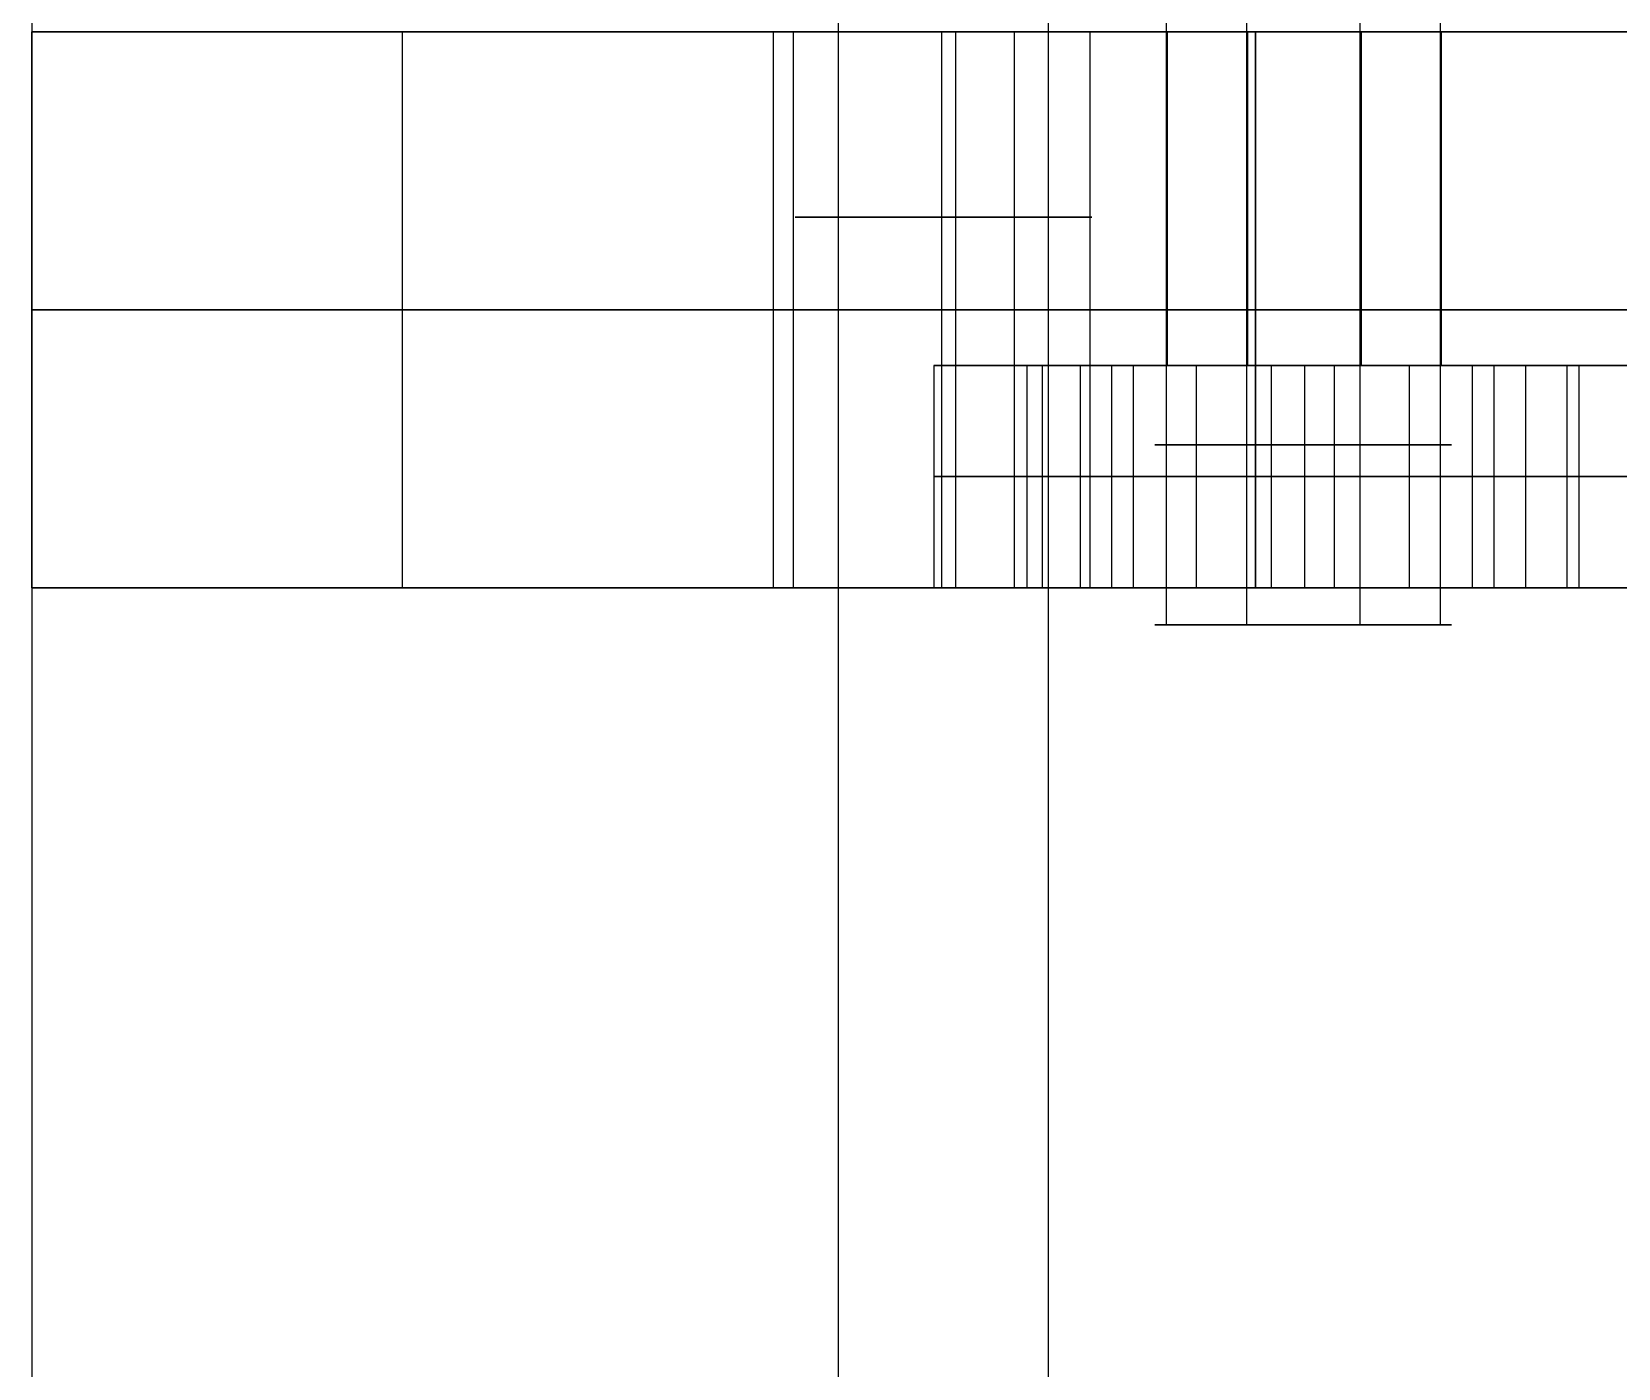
# Model space of a CAD drawing. Header units: millimetres. Extents: x 565 to 905, y -1671 to 168.
# Drawn here: x 582 to 624.78, y -84.08 to -48.03 of the extents above; entities that cross this region are included whole.
import ezdxf

# ---------------------------------------------------------------- set-up
doc = ezdxf.new("R2010")
doc.units = ezdxf.units.MM
doc.header["$MEASUREMENT"] = 0
doc.layers.add('V3', color=7, linetype='Continuous', true_color=0x000000)
doc.layers.add('V3 - steel', color=7, linetype='Continuous', true_color=0x191919)

msp = doc.modelspace()

# ---------------------------------------------------------------- linework, layer by layer
at = {"layer": 'V3'}
for p, q in [((582, -13.028, -7.5), (582, -117.113, -7.5)), ((582, -48.028, 222.659), (603.299, -48.028, 222.659)), ((609.786, -48.028, 222.659), (626.025, -48.028, 222.659)), ((606.321, -57.028, 175.841), (612.321, -57.028, 175.841)), ((613.492, -57.028, 271.33), (609.25, -57.028, 267.087)), ((609.25, -57.028, 281.23), (613.492, -57.028, 276.987)), ((616.321, -57.028, 185.841), (616.321, -57.028, 179.841)), ((616.321, -57.028, 171.841), (616.321, -57.028, 165.841)), ((623.392, -57.028, 281.23), (619.149, -57.028, 276.987)), ((619.149, -57.028, 271.33), (623.392, -57.028, 267.087)), ((620.321, -57.028, 175.841), (626.321, -57.028, 175.841)), ((582, -63.028, 222.659), (603.299, -63.028, 222.659)), ((609.786, -63.028, 222.659), (626.025, -63.028, 222.659))]:
    msp.add_line(p, q, dxfattribs=at)
for points in [[(582, -13.028, -15), (582, -65.07, -15), (582, -117.113, -15)], [(582, -13.028, 7.5), (582, -38.028, 7.5), (582, -63.028, 7.5)], [(582, -13.028, 22.5), (582, -38.028, 22.5), (582, -63.028, 22.5)], [(582, -28.028), (582, -38.028), (582, -48.028)], [(582, -28.028), (582, -38.028), (582, -48.028)], [(582, -28.028, 15), (582, -38.028, 15), (582, -48.028, 15)], [(582, -28.028, 15), (582, -38.028, 15), (582, -48.028, 15)], [(582, -28.028, 30), (582, -38.028, 30), (582, -48.028, 30)], [(582, -63.028, 30), (582, -55.528, 30), (582, -48.028, 30)], [(602, -48.028, 30), (592, -48.028, 30), (582, -48.028, 30)], [(582, -63.028, 225), (582, -55.528, 225), (582, -48.028, 225)], [(582, -63.028, 31), (582, -55.528, 31), (582, -48.028, 31)], [(582, -48.028), (582, -55.528), (582, -63.028)], [(582, -48.028), (582, -55.528), (582, -63.028)], [(582, -48.028, 15), (582, -55.528, 15), (582, -63.028, 15)], [(582, -48.028, 15), (582, -55.528, 15), (582, -63.028, 15)], [(582, -48.028, 30), (582, -55.528, 30), (582, -63.028, 30)], [(592, -63.028, 30), (592, -55.528, 30), (592, -48.028, 30)], [(602, -63.028), (602, -55.528), (602, -48.028)], [(615, -48.028), (608.5, -48.028), (602, -48.028)], [(602, -63.028, 30), (602, -55.528, 30), (602, -48.028, 30)], [(602, -48.028), (602, -48.028, 15), (602, -48.028, 30)], [(602, -63.028, 15), (602, -55.528, 15), (602, -48.028, 15)], [(602, -63.028), (602, -55.528), (602, -48.028)], [(602, -63.028, 15), (602, -55.528, 15), (602, -48.028, 15)], [(602, -48.028), (602, -48.028, 7.5), (602, -48.028, 15)], [(602, -48.028), (735, -48.028), (868, -48.028)], [(602, -48.028, 15), (735, -48.028, 15), (868, -48.028, 15)], [(602, -48.028, 7.5), (735, -48.028, 7.5), (868, -48.028, 7.5)], [(602, -63.028, 7.5), (602, -55.528, 7.5), (602, -48.028, 7.5)], [(602, -63.028, 15), (602, -55.528, 15), (602, -48.028, 15)], [(602, -63.028, 30), (602, -55.528, 30), (602, -48.028, 30)], [(602, -48.028, 15), (602, -48.028, 22.5), (602, -48.028, 30)], [(602, -48.028, 15), (735, -48.028, 15), (868, -48.028, 15)], [(602, -48.028, 30), (735, -48.028, 30), (868, -48.028, 30)], [(602, -48.028, 22.5), (735, -48.028, 22.5), (868, -48.028, 22.5)], [(602, -63.028, 22.5), (602, -55.528, 22.5), (602, -48.028, 22.5)], [(602.543, -63.028, 225), (602.543, -55.528, 225), (602.543, -48.028, 225)], [(606.543, -63.028, 229), (606.543, -55.528, 229), (606.543, -48.028, 229)], [(606.543, -63.028, 221), (606.543, -55.528, 221), (606.543, -48.028, 221)], [(606.92, -63.028, 308.693), (606.92, -55.528, 308.693), (606.92, -48.028, 308.693)], [(608.5, -63.028), (608.5, -55.528), (608.5, -48.028)], [(610.543, -63.028, 225), (610.543, -55.528, 225), (610.543, -48.028, 225)], [(612.625, -57.028, 275.689), (612.625, -52.528, 275.689), (612.625, -48.028, 275.689)], [(612.625, -57.028, 174.311), (612.625, -52.528, 174.311), (612.625, -48.028, 174.311)], [(614.79, -57.028, 179.537), (614.79, -52.528, 179.537), (614.79, -48.028, 179.537)], [(614.79, -57.028, 270.463), (614.79, -52.528, 270.463), (614.79, -48.028, 270.463)], [(615, -63.028, -15), (615, -55.528, -15), (615, -48.028, -15)], [(645, -48.028, -15), (630, -48.028, -15), (615, -48.028, -15)], [(615, -63.028), (615, -55.528), (615, -48.028)], [(615, -48.028, -15), (615, -48.028, -7.5), (615, -48.028)], [(615, -63.028, -7.5), (615, -55.528, -7.5), (615, -48.028, -7.5)], [(615, -48.028, -15), (615, -48.028, -7.5), (615, -48.028)], [(615, -48.028, -15), (615, -55.528, -15), (615, -63.028, -15)], [(645, -48.028, -15), (630, -48.028, -15), (615, -48.028, -15)], [(615, -48.028), (615, -55.528), (615, -63.028)], [(615, -48.028), (630, -48.028), (645, -48.028)], [(615, -48.028, -7.5), (615, -55.528, -7.5), (615, -63.028, -7.5)], [(617.851, -57.028, 172.146), (617.851, -52.528, 172.146), (617.851, -48.028, 172.146)], [(617.852, -57.028, 277.854), (617.852, -52.528, 277.854), (617.852, -48.028, 277.854)], [(620.016, -57.028, 272.628), (620.016, -52.528, 272.628), (620.016, -48.028, 272.628)], [(620.016, -57.028, 177.372), (620.016, -52.528, 177.372), (620.016, -48.028, 177.372)], [(602, -55.528, 30), (592, -55.528, 30), (582, -55.528, 30)], [(615, -55.528), (608.5, -55.528), (602, -55.528)], [(602, -55.528), (602, -55.528, 15), (602, -55.528, 30)], [(602, -55.528), (602, -55.528, 7.5), (602, -55.528, 15)], [(602, -55.528, 15), (602, -55.528, 22.5), (602, -55.528, 30)], [(645, -55.528, -15), (630, -55.528, -15), (615, -55.528, -15)], [(615, -55.528, -15), (615, -55.528, -7.5), (615, -55.528)], [(615, -55.528, -15), (615, -55.528, -7.5), (615, -55.528)], [(606.321, -57.028, 175.841), (606.321, -60.028, 175.841), (606.321, -63.028, 175.841)], [(609.25, -57.028, 267.087), (609.25, -60.028, 267.087), (609.25, -63.028, 267.087)], [(609.25, -57.028, 281.23), (609.25, -60.028, 281.23), (609.25, -63.028, 281.23)], [(616.321, -57.028, 165.841), (616.321, -60.028, 165.841), (616.321, -63.028, 165.841)], [(616.321, -57.028, 185.841), (616.321, -60.028, 185.841), (616.321, -63.028, 185.841)], [(623.392, -57.028, 267.087), (623.392, -60.028, 267.087), (623.392, -63.028, 267.087)], [(623.392, -57.028, 281.23), (623.392, -60.028, 281.23), (623.392, -63.028, 281.23)], [(602, -63.028, 30), (592, -63.028, 30), (582, -63.028, 30)], [(582, -63.028), (582, -90.07), (582, -117.113)], [(582, -63.028), (582, -63.028, 7.5), (582, -63.028, 15)], [(582, -63.028), (592, -63.028), (602, -63.028)], [(582, -63.028, 15), (592, -63.028, 15), (602, -63.028, 15)], [(582, -63.028, 7.5), (592, -63.028, 7.5), (602, -63.028, 7.5)], [(582, -63.028, 15), (582, -63.028, 22.5), (582, -63.028, 30)], [(582, -63.028, 15), (592, -63.028, 15), (602, -63.028, 15)], [(582, -63.028, 30), (592, -63.028, 30), (602, -63.028, 30)], [(582, -63.028, 22.5), (592, -63.028, 22.5), (602, -63.028, 22.5)], [(592, -63.028), (592, -63.028, 7.5), (592, -63.028, 15)], [(592, -63.028, 15), (592, -63.028, 22.5), (592, -63.028, 30)], [(615, -63.028), (608.5, -63.028), (602, -63.028)], [(602, -63.028), (602, -63.028, 15), (602, -63.028, 30)], [(602, -63.028), (602, -63.028, 7.5), (602, -63.028, 15)], [(602, -63.028, 15), (602, -63.028, 22.5), (602, -63.028, 30)], [(645, -63.028, -15), (630, -63.028, -15), (615, -63.028, -15)], [(615, -63.028, -15), (615, -63.028, -7.5), (615, -63.028)], [(615, -63.028, -15), (615, -63.028, -7.5), (615, -63.028)], [(615, -63.028, -15), (630, -63.028, -15), (645, -63.028, -15)], [(615, -63.028), (625.833, -63.028), (636.667, -63.028)]]:
    msp.add_open_spline(points, degree=2, dxfattribs=at)
for points in [[(582, -48.028, 30), (582, -48.028, 30.5), (582, -48.028, 31), (582, -48.028, 128), (582, -48.028, 225)], [(582, -55.528, 30), (582, -55.528, 30.5), (582, -55.528, 31), (582, -55.528, 128), (582, -55.528, 225)], [(582, -63.028, 30), (582, -63.028, 30.5), (582, -63.028, 31), (582, -63.028, 128), (582, -63.028, 225)]]:
    msp.add_open_spline(points, degree=2, knots=[436, 436, 436, 437, 437, 631, 631, 631], dxfattribs=at)
for points in [[(582, -48.028, 225), (582, -48.028, 324.977), (673.562, -48.028, 365.123)], [(582, -55.528, 225), (582, -55.528, 324.977), (673.562, -55.528, 365.123)], [(582, -63.028, 225), (582, -63.028, 324.977), (673.562, -63.028, 365.123)]]:
    msp.add_rational_spline(points, [1, 0.837124392241, 1], degree=2, dxfattribs=at)
for points, knots in [([(610.543, -48.028, 225), (610.543, -48.028, 229), (606.543, -48.028, 229), (602.543, -48.028, 229), (602.543, -48.028, 225), (602.543, -48.028, 221), (606.543, -48.028, 221), (610.543, -48.028, 221), (610.543, -48.028, 225)], [1615.283149, 1615.283149, 1615.283149, 1621.566335, 1621.566335, 1627.84952, 1627.84952, 1634.132705, 1634.132705, 1640.415891, 1640.415891, 1640.415891]), ([(617.852, -48.028, 277.854), (614.156, -48.028, 279.385), (612.625, -48.028, 275.689), (611.095, -48.028, 271.994), (614.79, -48.028, 270.463), (618.486, -48.028, 268.932), (620.016, -48.028, 272.628), (621.547, -48.028, 276.323), (617.852, -48.028, 277.854)], [3603.020193, 3603.020193, 3603.020193, 3609.303379, 3609.303379, 3615.586564, 3615.586564, 3621.869749, 3621.869749, 3628.152935, 3628.152935, 3628.152935]), ([(614.79, -48.028, 179.537), (611.095, -48.028, 178.006), (612.625, -48.028, 174.311), (614.156, -48.028, 170.615), (617.851, -48.028, 172.146), (621.547, -48.028, 173.677), (620.016, -48.028, 177.372), (618.486, -48.028, 181.068), (614.79, -48.028, 179.537)], [3628.152935, 3628.152935, 3628.152935, 3634.43612, 3634.43612, 3640.719305, 3640.719305, 3647.002491, 3647.002491, 3653.285676, 3653.285676, 3653.285676]), ([(610.543, -55.528, 225), (610.543, -55.528, 229), (606.543, -55.528, 229), (602.543, -55.528, 229), (602.543, -55.528, 225), (602.543, -55.528, 221), (606.543, -55.528, 221), (610.543, -55.528, 221), (610.543, -55.528, 225)], [1615.283149, 1615.283149, 1615.283149, 1621.566335, 1621.566335, 1627.84952, 1627.84952, 1634.132705, 1634.132705, 1640.415891, 1640.415891, 1640.415891]), ([(617.852, -55.528, 277.854), (614.156, -55.528, 279.385), (612.625, -55.528, 275.689), (611.095, -55.528, 271.994), (614.79, -55.528, 270.463), (618.486, -55.528, 268.932), (620.016, -55.528, 272.628), (621.547, -55.528, 276.323), (617.852, -55.528, 277.854)], [3603.020193, 3603.020193, 3603.020193, 3609.303379, 3609.303379, 3615.586564, 3615.586564, 3621.869749, 3621.869749, 3628.152935, 3628.152935, 3628.152935]), ([(614.79, -55.528, 179.537), (611.095, -55.528, 178.006), (612.625, -55.528, 174.311), (614.156, -55.528, 170.615), (617.851, -55.528, 172.146), (621.547, -55.528, 173.677), (620.016, -55.528, 177.372), (618.486, -55.528, 181.068), (614.79, -55.528, 179.537)], [3628.152935, 3628.152935, 3628.152935, 3634.43612, 3634.43612, 3640.719305, 3640.719305, 3647.002491, 3647.002491, 3653.285676, 3653.285676, 3653.285676]), ([(609.25, -57.028, 267.087), (616.321, -57.028, 260.016), (623.392, -57.028, 267.087), (630.463, -57.028, 274.159), (623.392, -57.028, 281.23), (616.321, -57.028, 288.301), (609.25, -57.028, 281.23), (602.179, -57.028, 274.159), (609.25, -57.028, 267.087)], [-62.831853, -62.831853, -62.831853, -47.12389, -47.12389, -31.415927, -31.415927, -15.707963, -15.707963, 0, 0, 0]), ([(616.321, -57.028, 165.841), (626.321, -57.028, 165.841), (626.321, -57.028, 175.841), (626.321, -57.028, 185.841), (616.321, -57.028, 185.841), (606.321, -57.028, 185.841), (606.321, -57.028, 175.841), (606.321, -57.028, 165.841), (616.321, -57.028, 165.841)], [-62.831853, -62.831853, -62.831853, -47.12389, -47.12389, -31.415927, -31.415927, -15.707963, -15.707963, 0, 0, 0]), ([(617.852, -57.028, 277.854), (621.547, -57.028, 276.323), (620.016, -57.028, 272.628), (618.486, -57.028, 268.932), (614.79, -57.028, 270.463), (611.095, -57.028, 271.994), (612.625, -57.028, 275.689), (614.156, -57.028, 279.385), (617.852, -57.028, 277.854)], [-3628.152935, -3628.152935, -3628.152935, -3621.869749, -3621.869749, -3615.586564, -3615.586564, -3609.303379, -3609.303379, -3603.020193, -3603.020193, -3603.020193]), ([(614.79, -57.028, 179.537), (618.486, -57.028, 181.068), (620.016, -57.028, 177.372), (621.547, -57.028, 173.677), (617.851, -57.028, 172.146), (614.156, -57.028, 170.615), (612.625, -57.028, 174.311), (611.095, -57.028, 178.006), (614.79, -57.028, 179.537)], [-3653.285676, -3653.285676, -3653.285676, -3647.002491, -3647.002491, -3640.719305, -3640.719305, -3634.43612, -3634.43612, -3628.152935, -3628.152935, -3628.152935]), ([(609.25, -60.028, 267.087), (616.321, -60.028, 260.016), (623.392, -60.028, 267.087), (630.463, -60.028, 274.159), (623.392, -60.028, 281.23), (616.321, -60.028, 288.301), (609.25, -60.028, 281.23), (602.179, -60.028, 274.159), (609.25, -60.028, 267.087)], [-62.831853, -62.831853, -62.831853, -47.12389, -47.12389, -31.415927, -31.415927, -15.707963, -15.707963, 0, 0, 0]), ([(616.321, -60.028, 165.841), (626.321, -60.028, 165.841), (626.321, -60.028, 175.841), (626.321, -60.028, 185.841), (616.321, -60.028, 185.841), (606.321, -60.028, 185.841), (606.321, -60.028, 175.841), (606.321, -60.028, 165.841), (616.321, -60.028, 165.841)], [-62.831853, -62.831853, -62.831853, -47.12389, -47.12389, -31.415927, -31.415927, -15.707963, -15.707963, 0, 0, 0]), ([(610.543, -63.028, 225), (610.543, -63.028, 229), (606.543, -63.028, 229), (602.543, -63.028, 229), (602.543, -63.028, 225), (602.543, -63.028, 221), (606.543, -63.028, 221), (610.543, -63.028, 221), (610.543, -63.028, 225)], [1615.283149, 1615.283149, 1615.283149, 1621.566335, 1621.566335, 1627.84952, 1627.84952, 1634.132705, 1634.132705, 1640.415891, 1640.415891, 1640.415891]), ([(609.25, -63.028, 267.087), (616.321, -63.028, 260.016), (623.392, -63.028, 267.087), (630.463, -63.028, 274.159), (623.392, -63.028, 281.23), (616.321, -63.028, 288.301), (609.25, -63.028, 281.23), (602.179, -63.028, 274.159), (609.25, -63.028, 267.087)], [-62.831853, -62.831853, -62.831853, -47.12389, -47.12389, -31.415927, -31.415927, -15.707963, -15.707963, 0, 0, 0]), ([(616.321, -63.028, 165.841), (626.321, -63.028, 165.841), (626.321, -63.028, 175.841), (626.321, -63.028, 185.841), (616.321, -63.028, 185.841), (606.321, -63.028, 185.841), (606.321, -63.028, 175.841), (606.321, -63.028, 165.841), (616.321, -63.028, 165.841)], [-62.831853, -62.831853, -62.831853, -47.12389, -47.12389, -31.415927, -31.415927, -15.707963, -15.707963, 0, 0, 0])]:
    msp.add_rational_spline(points, [1, 0.707106781187, 1, 0.707106781187, 1, 0.707106781187, 1, 0.707106781187, 1], degree=2, knots=knots, dxfattribs=at)
at = {"layer": 'V3 - steel'}
for p, q in [((610.276, -63.028, 173.338), (610.276, -57.028, 173.338)), ((610.276, -57.028, 173.338), (612.586, -57.028, 174.294)), ((610.276, -63.028, 276.662), (610.276, -57.028, 276.662)), ((610.276, -57.028, 276.662), (612.586, -57.028, 275.706)), ((611.125, -63.028, 179.782), (611.125, -57.028, 179.782)), ((611.125, -63.028, 270.218), (611.125, -57.028, 270.218)), ((614.751, -57.028, 179.521), (613.409, -57.028, 182.759)), ((613.409, -57.028, 267.241), (614.751, -57.028, 270.479)), ((615.433, -63.028, 169.381), (615.433, -57.028, 169.381)), ((615.433, -63.028, 280.619), (615.433, -57.028, 280.619)), ((617.13, -63.028, 182.27), (617.13, -57.028, 182.27)), ((617.13, -63.028, 267.73), (617.13, -57.028, 267.73)), ((619.154, -57.028, 168.891), (617.812, -57.028, 172.13)), ((617.812, -57.028, 277.87), (619.154, -57.028, 281.109)), ((619.977, -57.028, 177.356), (622.287, -57.028, 178.313)), ((619.977, -57.028, 272.644), (622.287, -57.028, 271.687)), ((621.438, -63.028, 171.868), (621.438, -57.028, 171.868)), ((621.438, -63.028, 278.132), (621.438, -57.028, 278.132)), ((622.287, -63.028, 178.313), (622.287, -57.028, 178.313)), ((622.287, -63.028, 271.687), (622.287, -57.028, 271.687)), ((611.712, -60.028, 169.871), (608.84, -60.028, 176.805)), ((608.84, -60.028, 176.805), (613.409, -60.028, 182.759)), ((613.409, -60.028, 267.241), (608.84, -60.028, 273.195)), ((608.84, -60.028, 273.195), (611.712, -60.028, 280.129)), ((619.154, -60.028, 168.891), (611.712, -60.028, 169.871)), ((611.712, -60.028, 280.129), (619.154, -60.028, 281.109)), ((613.409, -60.028, 182.759), (620.851, -60.028, 181.78)), ((620.851, -60.028, 268.22), (613.409, -60.028, 267.241)), ((623.723, -60.028, 174.845), (619.154, -60.028, 168.891)), ((619.154, -60.028, 281.109), (623.723, -60.028, 275.154)), ((620.851, -60.028, 181.78), (623.723, -60.028, 174.845)), ((623.723, -60.028, 275.154), (620.851, -60.028, 268.22)), ((610.276, -63.028, 173.338), (612.586, -63.028, 174.294)), ((610.276, -63.028, 276.662), (612.586, -63.028, 275.706)), ((614.751, -63.028, 179.521), (613.409, -63.028, 182.759)), ((613.409, -63.028, 267.241), (614.751, -63.028, 270.479)), ((619.154, -63.028, 168.891), (617.812, -63.028, 172.13)), ((617.812, -63.028, 277.87), (619.154, -63.028, 281.109)), ((619.977, -63.028, 177.356), (622.287, -63.028, 178.313)), ((619.977, -63.028, 272.644), (622.287, -63.028, 271.687)), ((612.586, -64.028, 174.294), (619.977, -64.028, 177.356)), ((612.586, -64.028, 275.706), (619.977, -64.028, 272.644)), ((614.751, -64.028, 179.521), (617.812, -64.028, 172.13)), ((617.812, -64.028, 277.87), (614.751, -64.028, 270.479))]:
    msp.add_line(p, q, dxfattribs=at)
for points in [[(603.757, -93.028, 222.129), (603.757, -53.028, 222.129), (603.757, -13.028, 222.129)], [(603.757, -93.028, 227.786), (603.757, -53.028, 227.786), (603.757, -13.028, 227.786)], [(609.414, -93.028, 227.786), (609.414, -53.028, 227.786), (609.414, -13.028, 227.786)], [(609.414, -93.028, 222.129), (609.414, -53.028, 222.129), (609.414, -13.028, 222.129)], [(612.586, -19.028, 174.294), (612.586, -41.528, 174.294), (612.586, -64.028, 174.294)], [(612.586, -19.028, 275.706), (612.586, -41.528, 275.706), (612.586, -64.028, 275.706)], [(614.751, -19.028, 179.521), (614.751, -41.528, 179.521), (614.751, -64.028, 179.521)], [(614.751, -19.028, 270.479), (614.751, -41.528, 270.479), (614.751, -64.028, 270.479)], [(617.812, -19.028, 172.13), (617.812, -41.528, 172.13), (617.812, -64.028, 172.13)], [(617.812, -19.028, 277.87), (617.812, -41.528, 277.87), (617.812, -64.028, 277.87)], [(619.977, -19.028, 177.356), (619.977, -41.528, 177.356), (619.977, -64.028, 177.356)], [(619.977, -19.028, 272.644), (619.977, -41.528, 272.644), (619.977, -64.028, 272.644)], [(608.84, -63.028, 176.805), (608.84, -60.028, 176.805), (608.84, -57.028, 176.805)], [(611.712, -57.028, 169.871), (610.276, -57.028, 173.338), (608.84, -57.028, 176.805)], [(608.84, -57.028, 176.805), (611.125, -57.028, 179.782), (613.409, -57.028, 182.759)], [(608.84, -63.028, 273.195), (608.84, -60.028, 273.195), (608.84, -57.028, 273.195)], [(613.409, -57.028, 267.241), (611.125, -57.028, 270.218), (608.84, -57.028, 273.195)], [(608.84, -57.028, 273.195), (610.276, -57.028, 276.662), (611.712, -57.028, 280.129)], [(611.712, -63.028, 169.871), (611.712, -60.028, 169.871), (611.712, -57.028, 169.871)], [(619.154, -57.028, 168.891), (615.433, -57.028, 169.381), (611.712, -57.028, 169.871)], [(611.712, -63.028, 280.129), (611.712, -60.028, 280.129), (611.712, -57.028, 280.129)], [(611.712, -57.028, 280.129), (615.433, -57.028, 280.619), (619.154, -57.028, 281.109)], [(612.586, -57.028, 174.294), (612.586, -60.028, 174.294), (612.586, -63.028, 174.294)], [(612.586, -57.028, 275.706), (612.586, -60.028, 275.706), (612.586, -63.028, 275.706)], [(613.409, -63.028, 182.759), (613.409, -60.028, 182.759), (613.409, -57.028, 182.759)], [(613.409, -57.028, 182.759), (617.13, -57.028, 182.27), (620.851, -57.028, 181.78)], [(613.409, -63.028, 267.241), (613.409, -60.028, 267.241), (613.409, -57.028, 267.241)], [(620.851, -57.028, 268.22), (617.13, -57.028, 267.73), (613.409, -57.028, 267.241)], [(614.751, -57.028, 179.521), (614.751, -60.028, 179.521), (614.751, -63.028, 179.521)], [(614.751, -57.028, 270.479), (614.751, -60.028, 270.479), (614.751, -63.028, 270.479)], [(617.812, -57.028, 172.13), (617.812, -60.028, 172.13), (617.812, -63.028, 172.13)], [(617.812, -57.028, 277.87), (617.812, -60.028, 277.87), (617.812, -63.028, 277.87)], [(619.154, -63.028, 168.891), (619.154, -60.028, 168.891), (619.154, -57.028, 168.891)], [(623.723, -57.028, 174.845), (621.438, -57.028, 171.868), (619.154, -57.028, 168.891)], [(619.154, -63.028, 281.109), (619.154, -60.028, 281.109), (619.154, -57.028, 281.109)], [(619.154, -57.028, 281.109), (621.438, -57.028, 278.132), (623.723, -57.028, 275.154)], [(619.977, -57.028, 177.356), (619.977, -60.028, 177.356), (619.977, -63.028, 177.356)], [(619.977, -57.028, 272.644), (619.977, -60.028, 272.644), (619.977, -63.028, 272.644)], [(620.851, -57.028, 181.78), (622.287, -57.028, 178.313), (623.723, -57.028, 174.845)], [(620.851, -63.028, 181.78), (620.851, -60.028, 181.78), (620.851, -57.028, 181.78)], [(620.851, -63.028, 268.22), (620.851, -60.028, 268.22), (620.851, -57.028, 268.22)], [(623.723, -57.028, 275.154), (622.287, -57.028, 271.687), (620.851, -57.028, 268.22)], [(623.723, -63.028, 174.845), (623.723, -60.028, 174.845), (623.723, -57.028, 174.845)], [(623.723, -63.028, 275.154), (623.723, -60.028, 275.154), (623.723, -57.028, 275.154)], [(611.712, -63.028, 169.871), (610.276, -63.028, 173.338), (608.84, -63.028, 176.805)], [(608.84, -63.028, 176.805), (611.125, -63.028, 179.782), (613.409, -63.028, 182.759)], [(613.409, -63.028, 267.241), (611.125, -63.028, 270.218), (608.84, -63.028, 273.195)], [(608.84, -63.028, 273.195), (610.276, -63.028, 276.662), (611.712, -63.028, 280.129)], [(619.154, -63.028, 168.891), (615.433, -63.028, 169.381), (611.712, -63.028, 169.871)], [(611.712, -63.028, 280.129), (615.433, -63.028, 280.619), (619.154, -63.028, 281.109)], [(613.409, -63.028, 182.759), (617.13, -63.028, 182.27), (620.851, -63.028, 181.78)], [(620.851, -63.028, 268.22), (617.13, -63.028, 267.73), (613.409, -63.028, 267.241)], [(623.723, -63.028, 174.845), (621.438, -63.028, 171.868), (619.154, -63.028, 168.891)], [(619.154, -63.028, 281.109), (621.438, -63.028, 278.132), (623.723, -63.028, 275.154)], [(620.851, -63.028, 181.78), (622.287, -63.028, 178.313), (623.723, -63.028, 174.845)], [(623.723, -63.028, 275.154), (622.287, -63.028, 271.687), (620.851, -63.028, 268.22)]]:
    msp.add_open_spline(points, degree=2, dxfattribs=at)
for points in [[(609.414, -53.028, 227.786), (612.242, -53.028, 224.957), (609.414, -53.028, 222.129), (606.585, -53.028, 219.301), (603.757, -53.028, 222.129), (600.928, -53.028, 224.957), (603.757, -53.028, 227.786), (606.585, -53.028, 230.614), (609.414, -53.028, 227.786)], [(617.812, -57.028, 172.13), (621.508, -57.028, 173.66), (619.977, -57.028, 177.356), (618.446, -57.028, 181.051), (614.751, -57.028, 179.521), (611.055, -57.028, 177.99), (612.586, -57.028, 174.294), (614.117, -57.028, 170.599), (617.812, -57.028, 172.13)], [(614.751, -57.028, 270.479), (618.446, -57.028, 268.949), (619.977, -57.028, 272.644), (621.508, -57.028, 276.34), (617.812, -57.028, 277.87), (614.117, -57.028, 279.401), (612.586, -57.028, 275.706), (611.055, -57.028, 272.01), (614.751, -57.028, 270.479)], [(617.812, -59.171, 172.13), (621.508, -59.171, 173.66), (619.977, -59.171, 177.356), (618.446, -59.171, 181.051), (614.751, -59.171, 179.521), (611.055, -59.171, 177.99), (612.586, -59.171, 174.294), (614.117, -59.171, 170.599), (617.812, -59.171, 172.13)], [(614.751, -59.171, 270.479), (618.446, -59.171, 268.949), (619.977, -59.171, 272.644), (621.508, -59.171, 276.34), (617.812, -59.171, 277.87), (614.117, -59.171, 279.401), (612.586, -59.171, 275.706), (611.055, -59.171, 272.01), (614.751, -59.171, 270.479)], [(617.812, -63.028, 172.13), (621.508, -63.028, 173.66), (619.977, -63.028, 177.356), (618.446, -63.028, 181.051), (614.751, -63.028, 179.521), (611.055, -63.028, 177.99), (612.586, -63.028, 174.294), (614.117, -63.028, 170.599), (617.812, -63.028, 172.13)], [(614.751, -63.028, 270.479), (618.446, -63.028, 268.949), (619.977, -63.028, 272.644), (621.508, -63.028, 276.34), (617.812, -63.028, 277.87), (614.117, -63.028, 279.401), (612.586, -63.028, 275.706), (611.055, -63.028, 272.01), (614.751, -63.028, 270.479)], [(617.812, -64.028, 172.13), (621.508, -64.028, 173.66), (619.977, -64.028, 177.356), (618.446, -64.028, 181.051), (614.751, -64.028, 179.521), (611.055, -64.028, 177.99), (612.586, -64.028, 174.294), (614.117, -64.028, 170.599), (617.812, -64.028, 172.13)], [(614.751, -64.028, 270.479), (618.446, -64.028, 268.949), (619.977, -64.028, 272.644), (621.508, -64.028, 276.34), (617.812, -64.028, 277.87), (614.117, -64.028, 279.401), (612.586, -64.028, 275.706), (611.055, -64.028, 272.01), (614.751, -64.028, 270.479)]]:
    msp.add_rational_spline(points, [1, 0.707106781187, 1, 0.707106781187, 1, 0.707106781187, 1, 0.707106781187, 1], degree=2, knots=[0, 0, 0, 6.283185, 6.283185, 12.566371, 12.566371, 18.849556, 18.849556, 25.132741, 25.132741, 25.132741], dxfattribs=at)

doc.saveas('drawing.dxf')
